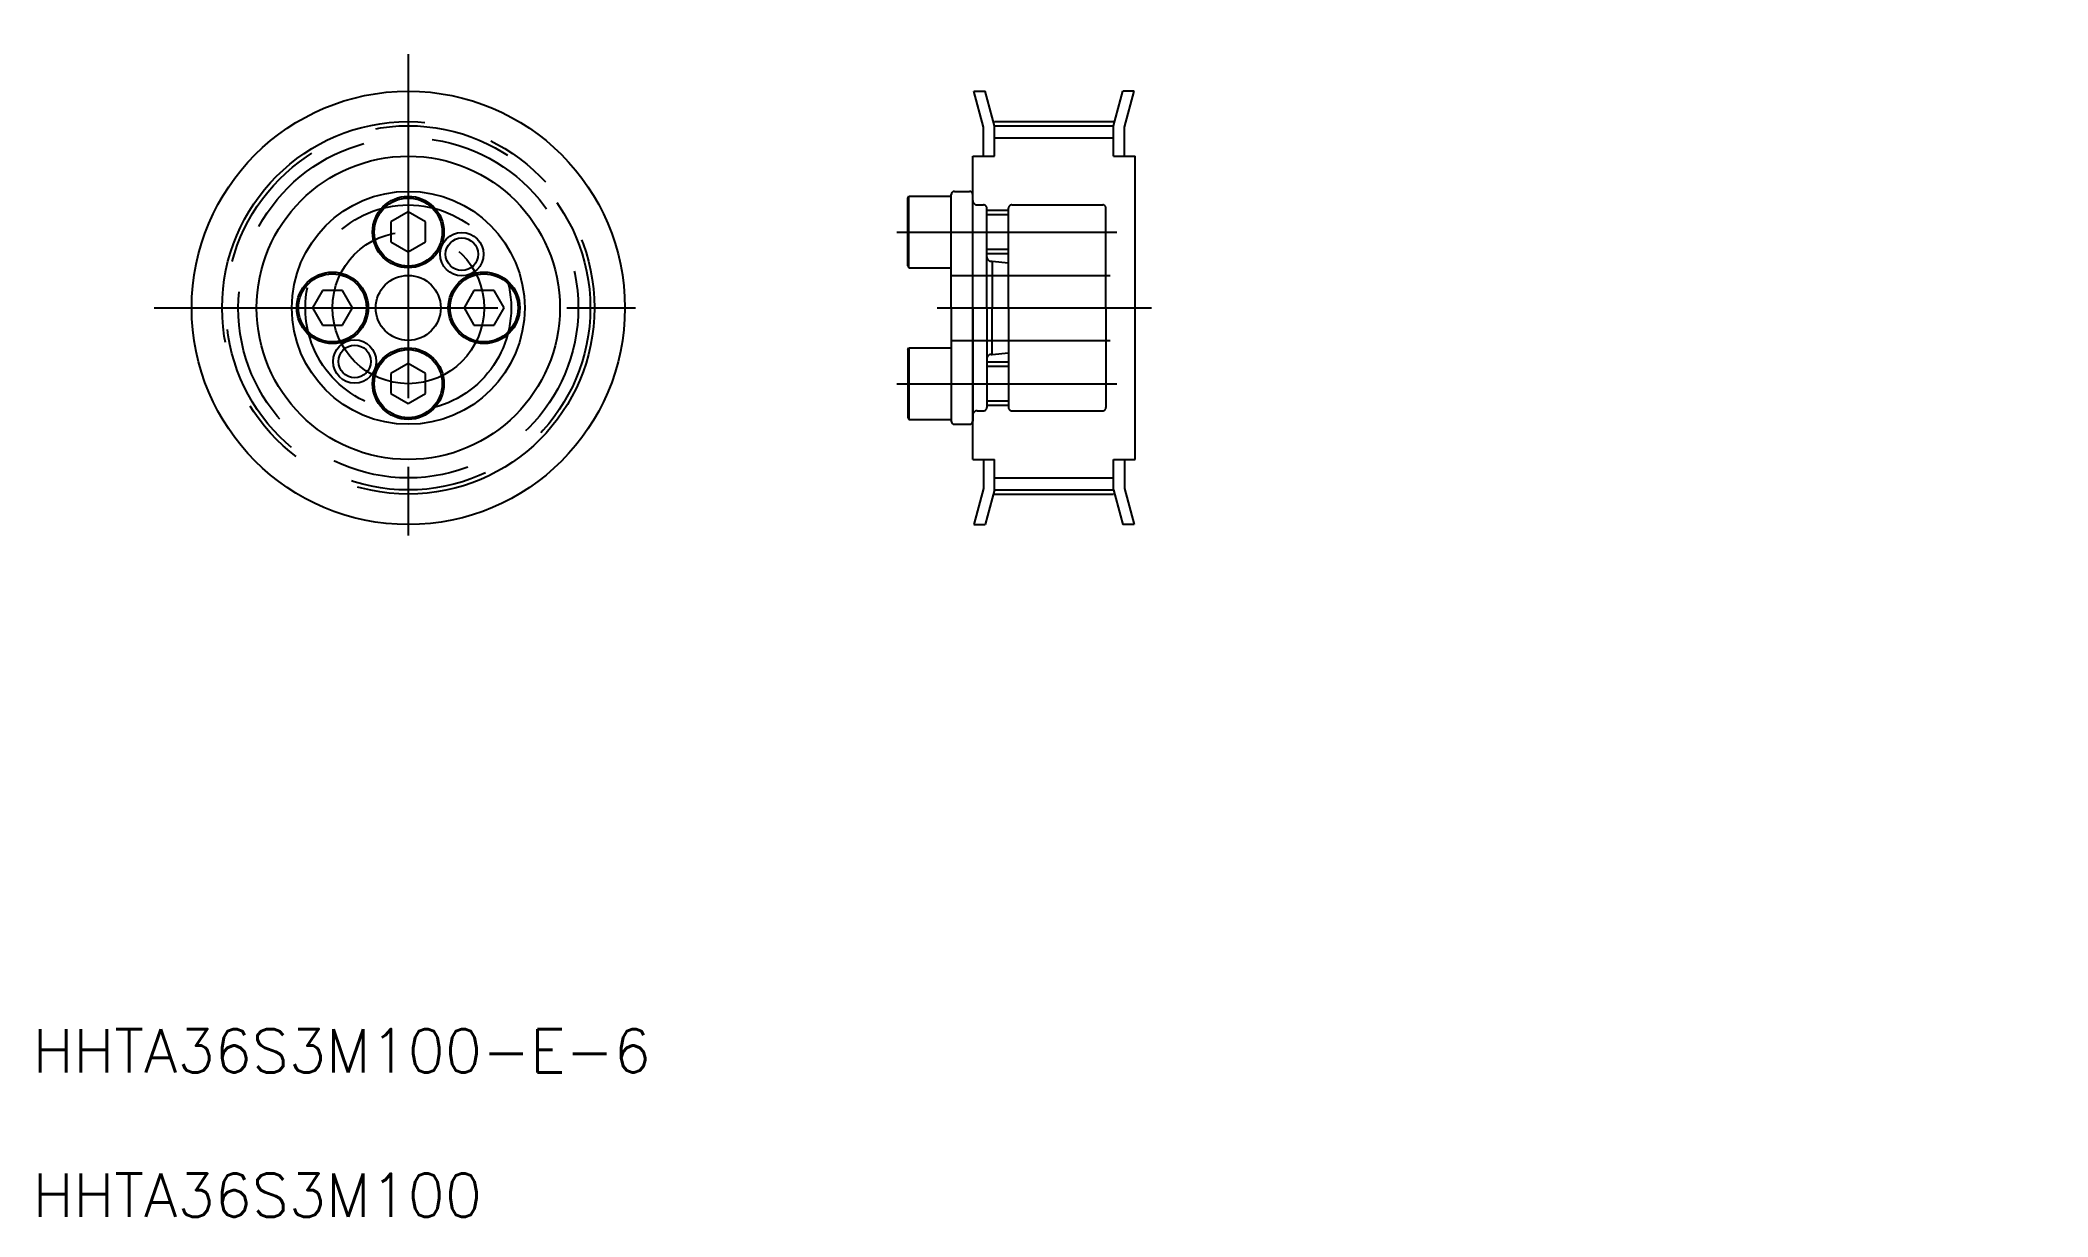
# Model space of a CAD drawing. Extents: x 16 to 201, y 18 to 127.
import ezdxf

# ---------------------------------------------------------------- set-up
doc = ezdxf.new("R2010")
doc.units = 0
doc.header["$PDMODE"] = 1
doc.linetypes.add('CENTER', pattern=[50.8, 31.75, -6.35, 6.35, -6.35])
doc.linetypes.add('DASHED', pattern=[19.05, 12.7, -6.35])
doc.layers.get('0').update_dxf_attribs({"linetype": 'CONTINUOUS'})
doc.layers.add('CENTER', color=1, linetype='CENTER')
doc.styles.add('MISUMI', font='txt.shx')

# ---------------------------------------------------------------- blocks, each defined once
blk = doc.blocks.new('*U5')
at = {"color": 7, "linetype": 'CONTINUOUS', "style": 'MISUMI'}
for s, p in [('HHTA36S3M100-E-6', (15.05, 31.56)), ('HHTA36S3M100', (15.05, 18.23))]:
    blk.add_text(s, height=4, dxfattribs=at).set_placement(p)

msp = doc.modelspace()

# ---------------------------------------------------------------- linework, layer by layer
at = {"color": 7, "linetype": 'CONTINUOUS'}
for p, q in [((102.86, 118.82), (101.97, 122.14)), ((101.97, 122.14), (103.01, 122.14)), ((103.86, 118.95), (103.01, 122.14)), ((114.86, 118.95), (115.71, 122.14)), ((116.75, 122.14), (115.71, 122.14)), ((115.86, 118.82), (116.75, 122.14)), ((102.86, 116.14), (102.86, 118.82)), ((103.86, 118.95), (114.86, 118.95)), ((103.86, 116.14), (103.86, 118.95)), ((114.86, 116.14), (114.86, 118.95)), ((115.86, 116.14), (115.86, 118.82)), ((101.86, 88.14), (101.86, 116.14)), ((101.86, 116.14), (103.86, 116.14)), ((114.86, 116.14), (116.86, 116.14)), ((116.86, 88.14), (116.86, 116.14)), ((95.86, 112.28), (95.95, 112.44)), ((95.86, 106.01), (95.86, 112.28)), ((95.95, 105.84), (95.95, 112.44)), ((95.95, 112.44), (99.86, 112.44)), ((99.86, 102.14), (99.86, 112.59)), ((99.86, 105.84), (99.86, 112.44)), ((100.16, 112.89), (101.56, 112.89)), ((101.86, 102.14), (101.86, 112.59)), ((49.73, 110.99), (48.13, 110.07)), ((48.13, 110.07), (48.13, 108.22)), ((51.33, 110.07), (49.73, 110.99)), ((51.33, 108.22), (51.33, 110.07)), ((99.86, 107.14), (99.86, 111.14)), ((48.13, 108.22), (49.73, 107.3)), ((49.73, 107.3), (51.33, 108.22)), ((95.86, 106.01), (95.95, 105.84)), ((95.95, 105.84), (99.86, 105.84)), ((41.8, 103.74), (40.88, 102.14)), ((40.88, 102.14), (41.8, 100.54)), ((43.65, 103.74), (41.8, 103.74)), ((44.58, 102.14), (43.65, 103.74)), ((43.65, 100.54), (44.58, 102.14)), ((55.8, 103.74), (54.88, 102.14)), ((54.88, 102.14), (55.8, 100.54)), ((57.65, 103.74), (55.8, 103.74)), ((58.58, 102.14), (57.65, 103.74)), ((57.65, 100.54), (58.58, 102.14)), ((99.86, 102.14), (99.86, 91.69)), ((101.86, 102.14), (101.86, 91.69)), ((41.8, 100.54), (43.65, 100.54)), ((55.8, 100.54), (57.65, 100.54)), ((95.86, 98.28), (95.95, 98.44)), ((95.86, 98.28), (95.86, 92.01)), ((95.95, 98.44), (95.95, 91.84)), ((95.95, 98.44), (99.86, 98.44)), ((99.86, 98.44), (99.86, 91.84)), ((49.73, 96.99), (48.13, 96.07)), ((51.33, 96.07), (49.73, 96.99)), ((99.86, 97.14), (99.86, 93.14)), ((48.13, 96.07), (48.13, 94.22)), ((51.33, 94.22), (51.33, 96.07)), ((48.13, 94.22), (49.73, 93.3)), ((49.73, 93.3), (51.33, 94.22)), ((95.86, 92.01), (95.95, 91.84)), ((95.95, 91.84), (99.86, 91.84)), ((100.16, 91.39), (101.56, 91.39)), ((101.86, 88.14), (103.86, 88.14)), ((102.86, 88.14), (102.86, 85.47)), ((103.86, 85.33), (103.86, 88.14)), ((114.86, 85.33), (114.86, 88.14)), ((114.86, 88.14), (116.86, 88.14)), ((115.86, 88.14), (115.86, 85.47)), ((102.86, 85.47), (101.97, 82.14)), ((103.86, 85.33), (103.01, 82.14)), ((103.86, 85.33), (114.86, 85.33)), ((114.86, 85.33), (115.71, 82.14)), ((115.86, 85.47), (116.75, 82.14)), ((115.07, 84.54), (115.07, 84.54)), ((115.29, 83.74), (115.29, 83.74)), ((101.97, 82.14), (103.01, 82.14)), ((116.75, 82.14), (115.71, 82.14))]:
    msp.add_line(p, q, dxfattribs=at)
at = {"color": 3, "linetype": 'CONTINUOUS'}
for p, q in [((103.86, 117.84), (114.86, 117.84)), ((103.86, 86.44), (114.86, 86.44))]:
    msp.add_line(p, q, dxfattribs=at)
at = {"color": 3, "linetype": 'DASHED'}
for p, q in [((102.27, 111.64), (102.86, 111.64)), ((103.16, 102.14), (103.16, 111.34)), ((105.16, 102.14), (105.16, 111.34)), ((105.46, 111.64), (113.86, 111.64)), ((114.16, 102.14), (114.16, 111.34)), ((105.16, 111.14), (103.16, 111.14)), ((105.16, 110.74), (103.16, 110.74)), ((105.16, 107.54), (103.16, 107.54)), ((105.16, 107.14), (103.16, 107.14)), ((103.57, 106.44), (103.66, 106.44)), ((103.66, 106.44), (103.66, 102.14)), ((103.66, 106.44), (105.16, 106.29)), ((99.86, 105.14), (114.16, 105.14)), ((101.86, 105.14), (116.86, 105.14)), ((103.16, 102.14), (103.16, 92.94)), ((103.66, 97.84), (103.66, 102.14)), ((105.16, 102.14), (105.16, 92.94)), ((114.16, 102.14), (114.16, 92.94)), ((99.86, 99.14), (114.16, 99.14)), ((101.86, 99.14), (116.86, 99.14)), ((105.16, 97.14), (103.16, 97.14)), ((105.16, 96.74), (103.16, 96.74)), ((103.57, 97.84), (103.66, 97.84)), ((103.66, 97.84), (105.16, 97.99)), ((105.16, 93.54), (103.16, 93.54)), ((105.16, 93.14), (103.16, 93.14)), ((102.27, 92.64), (102.86, 92.64)), ((105.46, 92.64), (113.86, 92.64))]:
    msp.add_line(p, q, dxfattribs=at)
at = {"color": 7, "linetype": 'CONTINUOUS'}
for centre, radius in [((49.73, 102.14), 20), ((49.73, 102.14), 14), ((49.73, 102.14), 10.75), ((49.73, 109.14), 3.3), ((49.73, 109.14), 3.14), ((54.68, 107.09), 1.5), ((42.73, 102.14), 3.3), ((42.73, 102.14), 3.14), ((49.73, 102.14), 3), ((56.73, 102.14), 3.3), ((56.73, 102.14), 3.14), ((44.78, 97.19), 1.5), ((49.73, 95.14), 3.3), ((49.73, 95.14), 3.14)]:
    msp.add_circle(centre, radius, dxfattribs=at)
at = {"color": 3, "linetype": 'DASHED'}
for radius in [16.81, 15.7, 9.5]:
    msp.add_circle((49.73, 102.14), radius, dxfattribs=at)
at = {"color": 3, "linetype": 'CONTINUOUS'}
for centre in [(54.68, 107.09), (44.78, 97.19)]:
    msp.add_circle(centre, 2, dxfattribs=at)
at = {"color": 7, "linetype": 'CONTINUOUS'}
for centre, start, end in [((100.16, 112.59), 90, 180), ((101.56, 112.59), 0, 90), ((100.16, 91.69), 180, 270), ((101.56, 91.69), 270, 0)]:
    msp.add_arc(centre, 0.3, start, end, dxfattribs=at)
at = {"color": 3, "linetype": 'DASHED'}
for centre, radius, start, end in [((102.27, 112.05), 0.41, 180, 270), ((102.86, 111.34), 0.3, 0, 90), ((105.46, 111.34), 0.3, 90, 180), ((113.86, 111.34), 0.3, 0, 90), ((103.57, 106.85), 0.41, 180, 270), ((103.57, 97.43), 0.41, 90, 180), ((102.86, 92.94), 0.3, 270, 0), ((105.46, 92.94), 0.3, 180, 270), ((113.86, 92.94), 0.3, 270, 0), ((102.27, 92.23), 0.41, 90, 180)]:
    msp.add_arc(centre, radius, start, end, dxfattribs=at)
at = {"color": 7, "linetype": 'CONTINUOUS'}
for p in [(199.34, 126.85), (197.34, 124.35), (200.64, 121.65), (201.14, 121.65), (200.64, 113.05), (201.14, 113.05), (197.34, 110.35), (199.34, 107.85), (197.34, 106.6)]:
    msp.add_point(p, dxfattribs=at)
at = {"layer": 'CENTER', "color": 1, "linetype": 'CENTER'}
for p, q in [((49.73, 125.56), (49.73, 78.37)), ((103.86, 119.33), (114.86, 119.33)), ((94.86, 109.14), (115.16, 109.14)), ((26.26, 102.14), (73.09, 102.14)), ((98.56, 102.14), (118.36, 102.14)), ((100.36, 102.14), (118.36, 102.14)), ((94.86, 95.14), (115.16, 95.14)), ((103.86, 84.95), (114.86, 84.95))]:
    msp.add_line(p, q, dxfattribs=at)
for radius in [17.19, 7]:
    msp.add_circle((49.73, 102.14), radius, dxfattribs=at)

# ---------------------------------------------------------------- block references
at = {"color": 7, "linetype": 'CONTINUOUS'}
msp.add_blockref('*U5', (0, 0), dxfattribs=at)

doc.saveas('drawing.dxf')
